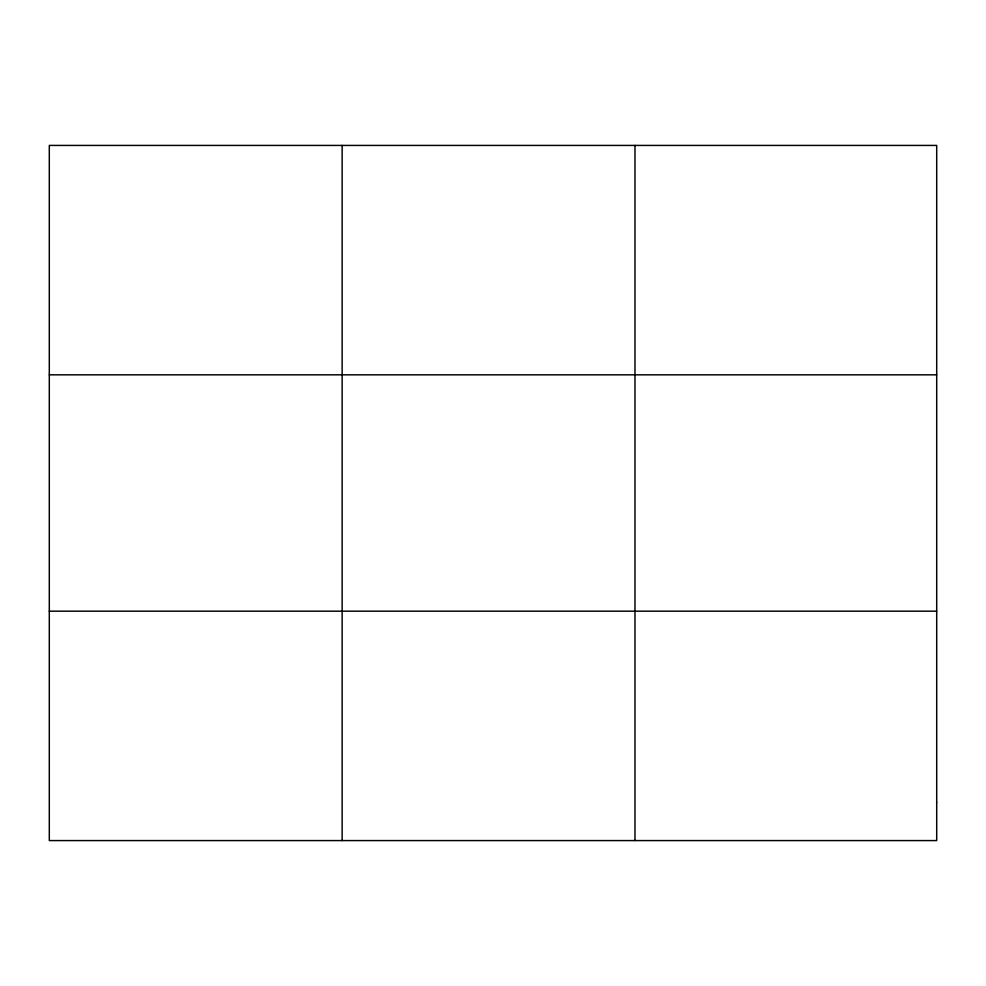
<?xml version="1.0" encoding="UTF-8"?>
<svg xmlns="http://www.w3.org/2000/svg" width="986" height="986" viewBox="0 0 986 986"><rect width="100%" height="100%" fill="white"/><g stroke="black" fill="none" stroke-linecap="round" stroke-linejoin="round"><path stroke-width="1.48" d="M342.142 145.423L342.142 840.577M634.984 145.423L634.984 840.577M49.3 374.828L936.7 374.828M49.3 611.172L936.7 611.172M936.7 802.345L936.7 840.577L49.3 840.577L49.3 145.423L936.7 145.423L936.7 802.345"/></g></svg>
